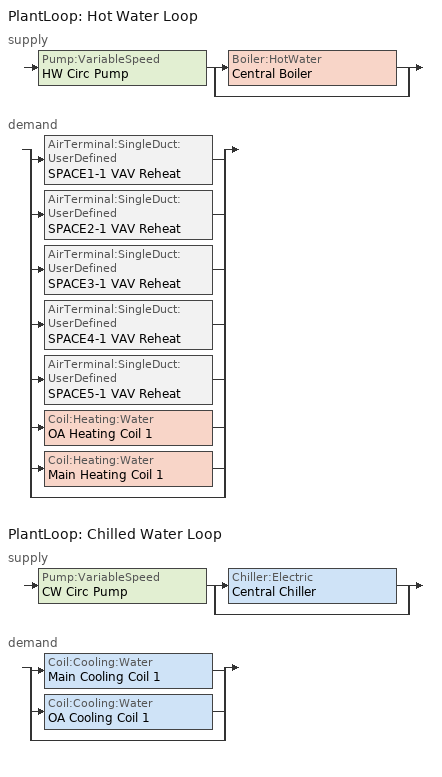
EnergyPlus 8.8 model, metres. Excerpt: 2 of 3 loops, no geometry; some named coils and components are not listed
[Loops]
PlantLoop 'Hot Water Loop'
 supply: Pump:VariableSpeed 'HW Circ Pump' > split
  | Boiler:HotWater 'Central Boiler'
  | bypass
 demand: split
  | AirTerminal:SingleDuct:UserDefined 'SPACE1-1 VAV Reheat'
  | AirTerminal:SingleDuct:UserDefined 'SPACE2-1 VAV Reheat'
  | AirTerminal:SingleDuct:UserDefined 'SPACE3-1 VAV Reheat'
  | AirTerminal:SingleDuct:UserDefined 'SPACE4-1 VAV Reheat'
  | AirTerminal:SingleDuct:UserDefined 'SPACE5-1 VAV Reheat'
  | Coil:Heating:Water 'OA Heating Coil 1'
  | Coil:Heating:Water 'Main Heating Coil 1'
  | bypass
PlantLoop 'Chilled Water Loop'
 supply: Pump:VariableSpeed 'CW Circ Pump' > split
  | Chiller:Electric 'Central Chiller'
  | bypass
 demand: split
  | Coil:Cooling:Water 'Main Cooling Coil 1'
  | Coil:Cooling:Water 'OA Cooling Coil 1'
  | bypass
[Sizing:Plant]
Name | Loop Type | Design Loop Exit Temperature {C} | Loop Design Temperature Difference {deltaC}
Hot Water Loop | heating | 82 | 11
Chilled Water Loop | cooling | 7 | 4
[Coil:Heating:Water]
OA Heating Coil 1: Availability Schedule=CoolingCoilAvailSched; U-Factor Times Area Value {W/K}=autosize; Maximum Water Flow Rate {m3/s}=autosize; Performance Input Method=UFactorTimesAreaAndDesignWaterFlowRate; Rated Capacity {W}=autosize; Rated Inlet Water Temperature {C}=82.2; Rated Inlet Air Temperature {C}=16.6; Rated Outlet Water Temperature {C}=71.1; Rated Outlet Air Temperature {C}=32.2; Design Water Temperature Difference {deltaC}=11
[Coil:Cooling:Water]
OA Cooling Coil 1: Availability Schedule=CoolingCoilAvailSched; Design Water Flow Rate {m3/s}=autosize; Design Air Flow Rate {m3/s}=autosize; Design Inlet Water Temperature {C}=autosize; Design Inlet Air Temperature {C}=autosize; Design Outlet Air Temperature {C}=autosize; Design Inlet Air Humidity Ratio {kgWater/kgDryAir}=autosize; Design Outlet Air Humidity Ratio {kgWater/kgDryAir}=autosize; Type of Analysis=SimpleAnalysis; Heat Exchanger Configuration=CrossFlow; Design Water Temperature Difference {deltaC}=4
[Controller:WaterCoil] Control Variable=Temperature; Actuator Variable=FLOW; Controller Convergence Tolerance {deltaC}=0.002; Maximum Actuated Flow {m3/s}=autosize; Minimum Actuated Flow {m3/s}=0
Name | Action
OA HC Controller 1 | Normal
OA CC Controller 1 | Reverse
[SetpointManager:Scheduled] Control Variable=Temperature
Name | Schedule | Setpoint Node or NodeList
OA Air Temp Manager 1 | OA Cooling Supply Air Temp Sch | OA Mixing Box 1 Inlet Node
OA Air Temp Manager 2 | OA Heating Supply Air Temp Sch | OA Heating Coil 1 Air Outlet Node
Hot Water Loop Setpoint Manager | HW Loop Temp Schedule | HW Supply Outlet Node
Central Boiler Setpoint Manager | HW Loop Temp Schedule | Central Boiler Outlet Node
Chilled Water Loop Setpoint Manager | CW Loop Temp Schedule | CW Supply Outlet Node
Central Chiller Setpoint Manager | CW Loop Temp Schedule | Central Chiller Outlet Node
[PlantLoop] Fluid Type=Water; Maximum Loop Flow Rate {m3/s}=autosize; Minimum Loop Flow Rate {m3/s}=0; Load Distribution Scheme=SequentialLoad
Name | Plant Equipment Operation Scheme | Maximum Loop Temperature {C} | Minimum Loop Temperature {C}
Hot Water Loop | Hot Loop Operation | 100 | 10
Chilled Water Loop | CW Loop Operation | 98 | 1
[PlantEquipmentOperationSchemes] Control Scheme 1 Schedule=PlantOnSched
Name | Control Scheme 1
Hot Loop Operation | Central Boiler Only
CW Loop Operation | Central Chiller Only
[PlantEquipmentOperation:HeatingLoad]
Central Boiler Only: Load Range 1 Lower Limit {W}=0; Load Range 1 Upper Limit {W}=1000000; Range 1 Equipment List=heating plant
[PlantEquipmentList]
heating plant: Central Boiler
Cooling Plant: Central Chiller
[Boiler:HotWater]
Central Boiler: Fuel Type=NaturalGas; Nominal Capacity {W}=autosize; Nominal Thermal Efficiency=0.8; Efficiency Curve Temperature Evaluation Variable=LeavingBoiler; Normalized Boiler Efficiency Curve=BoilerEfficiency; Design Water Outlet Temperature {C}=81; Design Water Flow Rate {m3/s}=autosize; Minimum Part Load Ratio=0; Maximum Part Load Ratio=1.2; Optimum Part Load Ratio=1; Water Outlet Upper Temperature Limit {C}=100; Boiler Flow Mode=LeavingSetpointModulated
[Pump:VariableSpeed] Design Maximum Flow Rate {m3/s}=autosize; Design Pump Head {Pa}=179352; Design Power Consumption {W}=autosize; Motor Efficiency=0.9; Fraction of Motor Inefficiencies to Fluid Stream=0; Coefficient 1 of the Part Load Performance Curve=0; Coefficient 2 of the Part Load Performance Curve=1; Coefficient 3 of the Part Load Performance Curve=0; Coefficient 4 of the Part Load Performance Curve=0; Design Minimum Flow Rate {m3/s}=0; Pump Control Type=INTERMITTENT
Name | Pump Flow Rate Schedule
HW Circ Pump
CW Circ Pump | CoolingPumpAvailSched
[AvailabilityManager:LowTemperatureTurnOff]
CW Low Temp Limit: Temperature {C}=2; Applicability Schedule=CoolingPumpAvailSched
[PlantEquipmentOperation:CoolingLoad]
Central Chiller Only: Load Range 1 Lower Limit {W}=0; Load Range 1 Upper Limit {W}=900000; Range 1 Equipment List=Cooling Plant
[Chiller:Electric]
Central Chiller: Condenser Type=AirCooled; Nominal Capacity {W}=autosize; Nominal COP {W/W}=3.2; Minimum Part Load Ratio=0; Maximum Part Load Ratio=1; Optimum Part Load Ratio=0.65; Design Condenser Inlet Temperature {C}=35; Temperature Rise Coefficient=2.778; Design Chilled Water Outlet Temperature {C}=6.67; Design Chilled Water Flow Rate {m3/s}=autosize; Design Condenser Fluid Flow Rate {m3/s}=autosize; Coefficient 1 of Capacity Ratio Curve=0.9949; Coefficient 2 of Capacity Ratio Curve=-0.045954; Coefficient 3 of Capacity Ratio Curve=-0.0013543; Coefficient 1 of Power Ratio Curve=2.333; Coefficient 2 of Power Ratio Curve=-1.975; Coefficient 3 of Power Ratio Curve=0.6121; Coefficient 1 of Full Load Ratio Curve=0.03303; Coefficient 2 of Full Load Ratio Curve=0.6852; Coefficient 3 of Full Load Ratio Curve=0.2818; Chilled Water Outlet Temperature Lower Limit {C}=5; Chiller Flow Mode=LeavingSetpointModulated
[ExternalInterface:FunctionalMockupUnitExport:From:Variable]
Name | Output:Variable Index Key | Output:Variable | FMU Variable
 | Central Boiler | Boiler Ancillary Electric Energy | elec_boiler
 | Central Chiller | Chiller Electric Energy | elec_chiller
 | HW Circ Pump | Pump Electric Energy | elec_pump_hw
 | CW Circ Pump | Pump Electric Energy | elec_pump_cw
 | Central Boiler | Boiler Gas Energy | gas_boiler
[Schedule:Compact]
CoolingCoilAvailSched: Through: 12/31, For: WeekDays, Until: 6:00, 0, Until: 20:00, 1, Until: 24:00, 0, For: SummerDesignDay WinterDesignDay, Until: 24:00, 1, For: AllOtherDays, Until: 24:00, 0
CoolingPumpAvailSched; PlantOnSched: Through: 12/31, For: AllDays, Until: 24:00, 1
CW Loop Temp Schedule: Through: 12/31, For: AllDays, Until: 24:00, 7.22
HW Loop Temp Schedule: Through: 12/31, For: AllDays, Until: 24:00, 82
OA Cooling Supply Air Temp Sch: Through: 12/31, For: AllDays, Until: 24:00, 11.5
OA Heating Supply Air Temp Sch: Through: 12/31, For: AllDays, Until: 24:00, 4.5
[Curve:Quadratic]
BoilerEfficiency: Coefficient1 Constant=1; Coefficient2 x=0; Coefficient3 x**2=0; Minimum Value of x=0; Maximum Value of x=1
